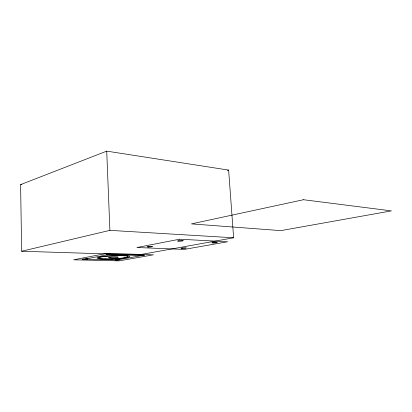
<?xml version="1.0" encoding="UTF-8"?>
<svg xmlns="http://www.w3.org/2000/svg" width="412" height="412" viewBox="0 0 412 412"><rect width="100%" height="100%" fill="white"/><g stroke="black" fill="none" stroke-linecap="round" stroke-linejoin="round"><path stroke-width="0.62" d="M20.6 184.617L106.723 151.132L228.634 170.094L233.625 237.786L138.705 254.91L21.661 251.243L20.6 184.617L21.872 184.751M227.398 170.45L228.634 170.094M21.661 251.243L109.901 230.36L233.625 237.786M106.723 151.132L109.901 230.36M144.355 255.414L139.467 255.667L144.318 255.471M115.169 259.998L119.851 259.787L115.185 259.977M82.482 259.184L87.375 259.004L82.482 259.184M303.5 199.722L191.415 223.891L280.809 230.627L391.4 210.887L303.5 199.722M106.873 253.344L73.604 259.807L119.083 260.868L153.382 254.832L106.873 253.344M179.658 239.202L136.913 247.509L184.143 249.425L227.573 241.782L179.658 239.202M108.804 254.534L84.924 259.102L117.508 259.9L141.913 255.548L108.804 254.534M110.9 257.871A4.898 0.494 -2.7 0 0 118.229 257.098A4.898 0.494 -2.7 0 0 110.89 257.016A4.898 0.494 -2.7 0 0 110.9 257.871M105.807 258.927A14.693 1.483 -2.7 0 0 127.988 256.63A14.693 1.483 -2.7 0 0 106.141 256.341A14.693 1.483 -2.7 0 0 105.807 258.927M104.936 259.102A16.326 1.648 -2.7 0 0 129.615 256.552A16.326 1.648 -2.7 0 0 105.374 256.223A16.326 1.648 -2.7 0 0 104.936 259.102M107.393 254.822A2.56 0.268 -2.7 0 0 111.353 254.431A2.56 0.268 -2.7 0 0 107.661 254.343A2.56 0.268 -2.7 0 0 107.393 254.822M148.279 247.035A2.75 0.314 -3 0 0 152.507 246.567A2.75 0.314 -3 0 0 148.516 246.479A2.75 0.314 -3 0 0 148.279 247.035M178.87 241.221A2.894 0.35 -3.3 0 0 183.263 240.68A2.894 0.35 -3.3 0 0 178.988 240.608A2.894 0.35 -3.3 0 0 178.87 241.221M213.138 242.967A2.771 0.319 -3.7 0 0 217.294 242.431A2.771 0.319 -3.7 0 0 213.153 242.416A2.771 0.319 -3.7 0 0 213.138 242.967M182.197 248.446A2.627 0.288 -3.3 0 0 186.193 247.978A2.627 0.288 -3.3 0 0 182.325 247.942A2.627 0.288 -3.3 0 0 182.197 248.446"/></g></svg>
